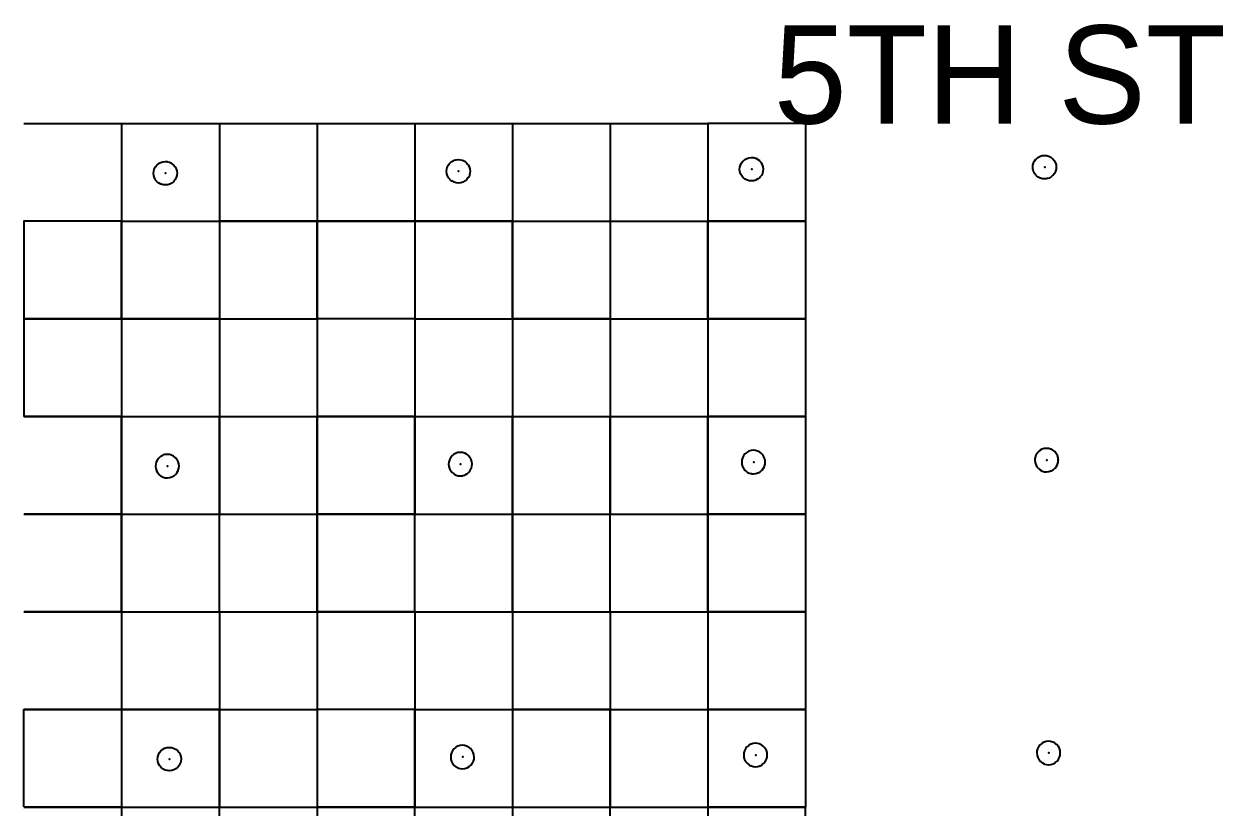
# Model space of a CAD drawing. Header units: metres. Extents: x 0 to 398, y -24 to 612.
# Drawn here: x 108 to 218.5, y 540 to 612.2 of the extents above; entities that cross this region are included whole.
import ezdxf

# ---------------------------------------------------------------- set-up
doc = ezdxf.new("R2010")
doc.units = ezdxf.units.M
for name, color, linetype in [('LAYER_01_CUT', 7, 'Continuous'), ('LAYER_04_GRID', 7, 'Continuous'), ('LAYER_05_LABELS', 7, 'Continuous')]:
    doc.layers.add(name, color=color, linetype=linetype)

msp = doc.modelspace()

# ---------------------------------------------------------------- linework, layer by layer
at = {"layer": 'LAYER_01_CUT'}
for points in [[(108, 603), (108.01, 603)], [(108.01, 603), (117, 603), (117, 594.01)], [(117, 603), (117, 602.99)], [(117, 603), (117.01, 603)], [(117, 602.99), (117, 594)], [(117.01, 603), (126, 603), (126, 594.01)], [(126.01, 603), (126, 603)], [(126, 603), (126, 602.99)], [(126, 602.99), (126, 594)], [(126.01, 603), (135, 603), (135, 594.01)], [(135, 603), (135, 602.99)], [(135, 603), (135.01, 603)], [(135, 602.99), (135, 594)], [(135.01, 603), (144, 603), (144, 594.01)], [(144, 603), (144, 602.99)], [(144, 603), (144.01, 603)], [(144, 602.99), (144, 594)], [(144.01, 603), (153, 603), (153, 594.01)], [(153.01, 603), (153, 603)], [(153, 603), (153, 602.99)], [(153, 602.99), (153, 594)], [(153.01, 603), (162, 603)], [(162.01, 603), (162, 603), (162, 594.01), (162, 594), (162, 585.01), (162, 585), (162, 576.01)], [(162, 603), (162, 602.99)], [(162, 602.99), (162, 594)], [(162.01, 603), (171, 603)], [(180, 602.99), (180, 603), (171.01, 603), (171, 603), (171, 594.01)], [(171, 603), (171, 602.99)], [(171, 602.99), (171, 594)], [(180, 602.99), (180, 594)], [(175.2, 599.86), (175.21, 599.86), (175.4, 599.81), (175.4, 599.8), (175.41, 599.8), (175.59, 599.71), (175.6, 599.71), (175.6, 599.7), (175.76, 599.58), (175.77, 599.57), (175.9, 599.42), (175.91, 599.4), (175.92, 599.39), (176.01, 599.22), (176.02, 599.21), (176.02, 599.2), (176.08, 599.01), (176.08, 599.01), (176.08, 599), (176.1, 598.81), (176.1, 598.8), (176.1, 598.79), (176.08, 598.61), (176.08, 598.6), (176.08, 598.6), (176.03, 598.41), (176.03, 598.4), (176.03, 598.4), (175.94, 598.22), (175.93, 598.21), (175.93, 598.2), (175.8, 598.05), (175.8, 598.04), (175.64, 597.91), (175.63, 597.9), (175.62, 597.89), (175.44, 597.8), (175.44, 597.79), (175.43, 597.79), (175.24, 597.73), (175.23, 597.73), (175.22, 597.73), (175.03, 597.71), (175.02, 597.71), (175.02, 597.71), (174.84, 597.72), (174.83, 597.72), (174.82, 597.73), (174.64, 597.78), (174.63, 597.78), (174.62, 597.78), (174.44, 597.87), (174.44, 597.88), (174.43, 597.88), (174.27, 598.01), (174.26, 598.01), (174.13, 598.17), (174.12, 598.18), (174.12, 598.19), (174.02, 598.37), (174.02, 598.37), (174.01, 598.38), (173.96, 598.57), (173.95, 598.58), (173.95, 598.59), (173.93, 598.78), (173.93, 598.78), (173.93, 598.79), (173.95, 598.97), (173.95, 598.98), (173.95, 598.99), (174, 599.17), (174, 599.18), (174.01, 599.19), (174.1, 599.36), (174.1, 599.37), (174.11, 599.38), (174.23, 599.54), (174.24, 599.54), (174.39, 599.67), (174.41, 599.69), (174.41, 599.69), (174.59, 599.79), (174.6, 599.79), (174.61, 599.79), (174.79, 599.85), (174.8, 599.85), (174.81, 599.85), (175, 599.87), (175.01, 599.87), (175.02, 599.87), (175.2, 599.86), (175.2, 599.86)], [(201.61, 599.98), (201.79, 600.04), (201.8, 600.04), (201.81, 600.04), (202, 600.06), (202.01, 600.06), (202.02, 600.06), (202.19, 600.05), (202.2, 600.05), (202.21, 600.04), (202.39, 599.99), (202.4, 599.99), (202.41, 599.99), (202.59, 599.9), (202.6, 599.89), (202.6, 599.89), (202.76, 599.76), (202.77, 599.76), (202.9, 599.6), (202.91, 599.59), (202.91, 599.58), (203.01, 599.4), (203.01, 599.4), (203.02, 599.39), (203.08, 599.2), (203.08, 599.19), (203.08, 599.18), (203.1, 598.99), (203.1, 598.99), (203.1, 598.98), (203.08, 598.8), (203.08, 598.79), (203.08, 598.78), (203.03, 598.6), (203.03, 598.59), (203.02, 598.58), (202.94, 598.41), (202.93, 598.4), (202.93, 598.39), (202.8, 598.23), (202.79, 598.23), (202.64, 598.09), (202.63, 598.08), (202.62, 598.08), (202.44, 597.98), (202.43, 597.98), (202.43, 597.98), (202.24, 597.92), (202.23, 597.92), (202.22, 597.91), (202.03, 597.9), (202.02, 597.89), (202.02, 597.89), (201.84, 597.91), (201.83, 597.91), (201.82, 597.91), (201.64, 597.96), (201.63, 597.97), (201.62, 597.97), (201.44, 598.06), (201.44, 598.06), (201.43, 598.07), (201.27, 598.19), (201.26, 598.2), (201.13, 598.35), (201.12, 598.37), (201.12, 598.37), (201.02, 598.55), (201.02, 598.56), (201.01, 598.57), (200.96, 598.76), (200.95, 598.76), (200.95, 598.77), (200.93, 598.96), (200.93, 598.97), (200.93, 598.98), (200.95, 599.16), (200.95, 599.17), (200.95, 599.17), (201, 599.36), (201, 599.36), (201.01, 599.37), (201.1, 599.55), (201.1, 599.56), (201.11, 599.56), (201.23, 599.72), (201.24, 599.73), (201.39, 599.86), (201.4, 599.87), (201.41, 599.88), (201.59, 599.97), (201.6, 599.98), (201.61, 599.98)], [(120.24, 599.17), (120.39, 599.3), (120.41, 599.31), (120.41, 599.32), (120.59, 599.41), (120.6, 599.42), (120.61, 599.42), (120.79, 599.48), (120.8, 599.48), (120.81, 599.48), (121, 599.5), (121.01, 599.5), (121.02, 599.5), (121.2, 599.49), (121.2, 599.49), (121.21, 599.48), (121.4, 599.43), (121.4, 599.43), (121.41, 599.43), (121.59, 599.34), (121.6, 599.33), (121.6, 599.33), (121.76, 599.2), (121.77, 599.2), (121.9, 599.04), (121.91, 599.03), (121.92, 599.02), (122.01, 598.84), (122.02, 598.84), (122.02, 598.83), (122.08, 598.64), (122.08, 598.63), (122.08, 598.62), (122.1, 598.43), (122.1, 598.43), (122.1, 598.42), (122.09, 598.24), (122.08, 598.23), (122.08, 598.22), (122.03, 598.04), (122.03, 598.03), (122.03, 598.02), (121.94, 597.85), (121.93, 597.84), (121.93, 597.83), (121.8, 597.67), (121.8, 597.67), (121.64, 597.54), (121.63, 597.52), (121.62, 597.52), (121.44, 597.42), (121.44, 597.42), (121.43, 597.42), (121.24, 597.36), (121.23, 597.36), (121.22, 597.36), (121.03, 597.34), (121.02, 597.34), (121.02, 597.34), (120.84, 597.35), (120.83, 597.35), (120.82, 597.35), (120.64, 597.4), (120.63, 597.41), (120.62, 597.41), (120.45, 597.5), (120.44, 597.5), (120.43, 597.51), (120.27, 597.63), (120.26, 597.64), (120.13, 597.79), (120.12, 597.81), (120.12, 597.82), (120.02, 597.99), (120.02, 598), (120.02, 598.01), (119.96, 598.2), (119.96, 598.2), (119.95, 598.21), (119.93, 598.4), (119.93, 598.41), (119.93, 598.42), (119.95, 598.6), (119.95, 598.61), (119.95, 598.61), (120, 598.8), (120.01, 598.81), (120.01, 598.81), (120.1, 598.99), (120.1, 599), (120.11, 599.01), (120.23, 599.16), (120.24, 599.17)], [(146.93, 598.61), (146.95, 598.78), (146.95, 598.79), (146.95, 598.8), (147, 598.98), (147, 598.99), (147.01, 599), (147.1, 599.18), (147.1, 599.18), (147.11, 599.19), (147.23, 599.35), (147.24, 599.36), (147.39, 599.49), (147.41, 599.5), (147.41, 599.5), (147.59, 599.6), (147.6, 599.6), (147.61, 599.61), (147.79, 599.66), (147.8, 599.67), (147.81, 599.67), (148, 599.69), (148.01, 599.69), (148.02, 599.69), (148.2, 599.67), (148.2, 599.67), (148.21, 599.67), (148.4, 599.62), (148.4, 599.62), (148.41, 599.61), (148.59, 599.52), (148.6, 599.52), (148.6, 599.52), (148.76, 599.39), (148.77, 599.38), (148.9, 599.23), (148.91, 599.22), (148.92, 599.21), (149.01, 599.03), (149.02, 599.02), (149.02, 599.02), (149.08, 598.83), (149.08, 598.82), (149.08, 598.81), (149.1, 598.62), (149.1, 598.61), (149.1, 598.6), (149.08, 598.43), (149.08, 598.42), (149.08, 598.41), (149.03, 598.23), (149.03, 598.22), (149.03, 598.21), (148.94, 598.03), (148.93, 598.03), (148.93, 598.02), (148.8, 597.86), (148.8, 597.85), (148.64, 597.72), (148.63, 597.71), (148.62, 597.71), (148.44, 597.61), (148.44, 597.61), (148.43, 597.6), (148.24, 597.55), (148.23, 597.54), (148.22, 597.54), (148.03, 597.52), (148.02, 597.52), (148.02, 597.52), (147.84, 597.54), (147.83, 597.54), (147.82, 597.54), (147.64, 597.59), (147.63, 597.59), (147.62, 597.6), (147.44, 597.69), (147.44, 597.69), (147.43, 597.69), (147.27, 597.82), (147.26, 597.83), (147.13, 597.98), (147.12, 597.99), (147.12, 598), (147.02, 598.18), (147.02, 598.19), (147.01, 598.19), (146.96, 598.38), (146.95, 598.39), (146.95, 598.4), (146.93, 598.59), (146.93, 598.6), (146.93, 598.61)], [(116.99, 594), (108, 594), (108, 585.01), (108, 585), (108, 576.01)], [(108, 594), (108.01, 594)], [(117, 594), (108.01, 594)], [(117, 594), (116.99, 594)], [(117, 594.01), (117, 594)], [(117, 585.01), (117, 594), (125.99, 594)], [(117, 593.99), (117, 594)], [(117, 594), (117.01, 594)], [(117, 593.99), (117, 585)], [(117.01, 594), (126, 594)], [(125.99, 594), (126, 594)], [(126, 594.01), (126, 594)], [(134.99, 594), (126, 594), (126, 585.01), (126, 585), (126, 576.01)], [(126.01, 594), (126, 594)], [(126, 593.99), (126, 594)], [(126, 593.99), (126, 585)], [(126.01, 594), (135, 594)], [(135, 594), (134.99, 594)], [(135, 594.01), (135, 594)], [(135, 585.01), (135, 594), (143.99, 594)], [(135, 593.99), (135, 594)], [(135, 594), (135.01, 594)], [(135, 593.99), (135, 585)], [(144, 594), (135.01, 594)], [(144, 594), (143.99, 594)], [(144, 594.01), (144, 594)], [(152.99, 594), (144, 594), (144, 585.01), (144, 585), (144, 576.01)], [(144, 593.99), (144, 594)], [(144, 594), (144.01, 594)], [(144, 593.99), (144, 585)], [(144.01, 594), (153, 594)], [(152.99, 594), (153, 594)], [(153, 594.01), (153, 594)], [(153, 585.01), (153, 594), (161.99, 594)], [(153.01, 594), (153, 594)], [(153, 593.99), (153, 594)], [(153, 593.99), (153, 585)], [(153.01, 594), (162, 594)], [(162, 594), (161.99, 594)], [(162, 593.99), (162, 594)], [(162, 594), (170.99, 594)], [(162, 594), (162.01, 594)], [(162, 593.99), (162, 585)], [(162.01, 594), (171, 594)], [(170.99, 594), (171, 594)], [(171, 594.01), (171, 594)], [(171, 585.01), (171, 594), (179.99, 594), (180, 594), (171.01, 594)], [(171.01, 594), (171, 594)], [(171, 593.99), (171, 594)], [(171, 593.99), (171, 585)], [(180, 593.99), (180, 594)], [(180, 593.99), (180, 585)], [(108, 585), (116.99, 585)], [(108, 585), (108.01, 585)], [(117, 585), (108.01, 585)], [(117, 585), (116.99, 585)], [(117, 585), (117, 585.01)], [(125.99, 585), (117, 585), (117, 576.01)], [(117, 585), (117, 584.99)], [(117, 585), (117.01, 585)], [(117, 584.99), (117, 576)], [(117.01, 585), (126, 585)], [(125.99, 585), (126, 585)], [(126.01, 585), (126, 585)], [(126, 585), (126, 584.99)], [(126, 585), (134.99, 585)], [(126, 584.99), (126, 576)], [(126.01, 585), (135, 585)], [(135, 585), (134.99, 585)], [(135, 585), (135, 585.01)], [(143.99, 585), (135, 585), (135, 576.01)], [(135, 585), (135, 584.99)], [(135, 585), (135.01, 585)], [(135, 584.99), (135, 576)], [(144, 585), (135.01, 585)], [(144, 585), (143.99, 585)], [(144, 585), (144, 584.99)], [(144, 585), (152.99, 585)], [(144, 585), (144.01, 585)], [(144, 584.99), (144, 576)], [(144.01, 585), (153, 585)], [(152.99, 585), (153, 585)], [(153, 585), (153, 585.01)], [(161.99, 585), (153, 585), (153, 576.01)], [(153.01, 585), (153, 585)], [(153, 585), (153, 584.99)], [(153, 584.99), (153, 576)], [(153.01, 585), (162, 585)], [(162, 585), (161.99, 585)], [(162, 585), (162, 584.99)], [(162, 585), (170.99, 585)], [(162, 585), (162.01, 585)], [(162, 584.99), (162, 576)], [(162.01, 585), (171, 585)], [(170.99, 585), (171, 585)], [(171, 585), (171, 585.01)], [(180, 584.99), (180, 585), (179.99, 585), (171, 585), (171, 576.01)], [(171.01, 585), (171, 585)], [(171, 585), (171, 584.99)], [(171, 584.99), (171, 576)], [(171.01, 585), (180, 585)], [(180, 584.99), (180, 576)], [(108, 576), (116.99, 576), (117, 576), (125.99, 576), (126, 576), (134.99, 576), (135, 576), (143.99, 576), (144, 576), (152.99, 576), (153, 576), (161.99, 576), (162, 576), (170.99, 576), (171, 576), (179.99, 576), (180, 576), (171.01, 576)], [(108, 576), (108.01, 576)], [(117, 576), (108.01, 576)], [(117, 576.01), (117, 576)], [(117, 567.01), (117, 576)], [(117, 575.99), (117, 576)], [(117, 576), (117.01, 576)], [(117, 575.99), (117, 567)], [(117.01, 576), (126, 576)], [(126, 576.01), (126, 576)], [(126.01, 576), (126, 576)], [(126, 567.01), (126, 576)], [(126, 575.99), (126, 576)], [(126, 575.99), (126, 567)], [(126.01, 576), (135, 576)], [(135, 576.01), (135, 576)], [(135, 567.01), (135, 576)], [(135, 575.99), (135, 576)], [(135, 576), (135.01, 576)], [(135, 575.99), (135, 567)], [(144, 576), (135.01, 576)], [(144, 576.01), (144, 576)], [(144, 567.01), (144, 576)], [(144, 575.99), (144, 576)], [(144, 576), (144.01, 576)], [(144, 575.99), (144, 567)], [(144.01, 576), (153, 576)], [(153, 576.01), (153, 576)], [(153.01, 576), (153, 576)], [(153, 567.01), (153, 576)], [(153, 575.99), (153, 576)], [(153, 575.99), (153, 567)], [(153.01, 576), (162, 576)], [(162, 576.01), (162, 576)], [(162, 567.01), (162, 576)], [(162, 575.99), (162, 576)], [(162, 576), (162.01, 576)], [(162, 575.99), (162, 567)], [(162.01, 576), (171, 576)], [(171, 576.01), (171, 576)], [(171.01, 576), (171, 576)], [(171, 567.01), (171, 576)], [(171, 575.99), (171, 576)], [(180, 575.99), (180, 567), (180, 566.99), (180, 558), (180, 557.99), (180, 549), (179.99, 549), (171, 549), (171, 540.01), (171, 540), (171, 531.01), (171, 531), (171, 522.01), (171, 522), (171, 513.01), (171, 513), (171, 504.01), (171, 504), (179.99, 504), (180, 504), (188.99, 504), (189, 504), (180.01, 504)], [(171, 575.99), (171, 567)], [(180, 575.99), (180, 576)], [(120.14, 571.6), (120.12, 571.42), (120.12, 571.41), (120.12, 571.4), (120.14, 571.21), (120.14, 571.2), (120.14, 571.2), (120.2, 571.01), (120.2, 571), (120.21, 570.99), (120.3, 570.82), (120.31, 570.81), (120.32, 570.8), (120.45, 570.64), (120.46, 570.63), (120.62, 570.51), (120.62, 570.5), (120.63, 570.5), (120.81, 570.41), (120.82, 570.41), (120.83, 570.4), (121.01, 570.35), (121.02, 570.35), (121.02, 570.35), (121.2, 570.34), (121.21, 570.34), (121.22, 570.34), (121.41, 570.36), (121.42, 570.36), (121.43, 570.36), (121.61, 570.42), (121.62, 570.42), (121.63, 570.42), (121.81, 570.52), (121.81, 570.52), (121.83, 570.54), (121.98, 570.67), (121.99, 570.67), (122.11, 570.83), (122.12, 570.84), (122.12, 570.85), (122.21, 571.02), (122.22, 571.03), (122.22, 571.04), (122.27, 571.22), (122.27, 571.23), (122.27, 571.24), (122.29, 571.42), (122.29, 571.43), (122.29, 571.43), (122.27, 571.63), (122.27, 571.63), (122.26, 571.64), (122.21, 571.83), (122.2, 571.84), (122.2, 571.85), (122.1, 572.02), (122.1, 572.03), (122.09, 572.04), (121.96, 572.2), (121.95, 572.2), (121.79, 572.33), (121.78, 572.33), (121.78, 572.34), (121.6, 572.43), (121.59, 572.43), (121.58, 572.43), (121.4, 572.48), (121.39, 572.49), (121.38, 572.49), (121.2, 572.5), (121.2, 572.5), (121.19, 572.5), (121, 572.48), (120.99, 572.48), (120.98, 572.48), (120.79, 572.42), (120.79, 572.42), (120.78, 572.41), (120.6, 572.32), (120.59, 572.31), (120.58, 572.3), (120.42, 572.17), (120.42, 572.17), (120.29, 572.01), (120.29, 572), (120.28, 571.99), (120.2, 571.81), (120.19, 571.81), (120.19, 571.8), (120.14, 571.61), (120.14, 571.61), (120.14, 571.6)], [(148.02, 570.54), (148.2, 570.52), (148.21, 570.52), (148.22, 570.52), (148.41, 570.54), (148.42, 570.54), (148.43, 570.55), (148.61, 570.6), (148.62, 570.61), (148.63, 570.61), (148.81, 570.71), (148.81, 570.71), (148.83, 570.72), (148.98, 570.85), (148.99, 570.86), (149.11, 571.02), (149.12, 571.03), (149.12, 571.03), (149.21, 571.21), (149.22, 571.22), (149.22, 571.23), (149.27, 571.41), (149.27, 571.42), (149.27, 571.43), (149.29, 571.61), (149.29, 571.61), (149.29, 571.62), (149.27, 571.81), (149.27, 571.82), (149.26, 571.83), (149.21, 572.02), (149.2, 572.02), (149.2, 572.03), (149.1, 572.21), (149.1, 572.22), (149.09, 572.23), (148.96, 572.38), (148.95, 572.39), (148.79, 572.52), (148.78, 572.52), (148.78, 572.53), (148.6, 572.61), (148.59, 572.62), (148.58, 572.62), (148.4, 572.67), (148.39, 572.67), (148.38, 572.67), (148.2, 572.69), (148.2, 572.69), (148.19, 572.69), (148, 572.67), (147.99, 572.67), (147.98, 572.67), (147.79, 572.61), (147.79, 572.6), (147.78, 572.6), (147.6, 572.51), (147.59, 572.5), (147.58, 572.49), (147.42, 572.36), (147.42, 572.35), (147.29, 572.19), (147.29, 572.19), (147.28, 572.18), (147.2, 572), (147.19, 571.99), (147.19, 571.98), (147.14, 571.8), (147.14, 571.79), (147.14, 571.78), (147.12, 571.61), (147.12, 571.6), (147.12, 571.59), (147.14, 571.4), (147.14, 571.39), (147.14, 571.38), (147.2, 571.2), (147.2, 571.19), (147.21, 571.18), (147.3, 571), (147.31, 571), (147.32, 570.98), (147.45, 570.83), (147.46, 570.82), (147.62, 570.7), (147.62, 570.69), (147.63, 570.69), (147.81, 570.6), (147.82, 570.59), (147.82, 570.59), (148.01, 570.54), (148.02, 570.54), (148.02, 570.54)], [(176.22, 571.41), (176.27, 571.6), (176.27, 571.6), (176.27, 571.61), (176.29, 571.79), (176.29, 571.8), (176.29, 571.81), (176.27, 572), (176.27, 572.01), (176.26, 572.01), (176.21, 572.2), (176.2, 572.21), (176.2, 572.22), (176.1, 572.4), (176.1, 572.4), (176.09, 572.42), (175.96, 572.57), (175.95, 572.58), (175.79, 572.7), (175.78, 572.71), (175.78, 572.71), (175.6, 572.8), (175.59, 572.8), (175.58, 572.81), (175.4, 572.86), (175.39, 572.86), (175.38, 572.86), (175.2, 572.88), (175.2, 572.88), (175.19, 572.88), (175, 572.86), (174.99, 572.85), (174.98, 572.85), (174.79, 572.79), (174.78, 572.79), (174.78, 572.79), (174.6, 572.69), (174.59, 572.69), (174.58, 572.68), (174.42, 572.54), (174.42, 572.54), (174.29, 572.38), (174.29, 572.37), (174.28, 572.36), (174.19, 572.19), (174.19, 572.18), (174.19, 572.17), (174.14, 571.99), (174.14, 571.98), (174.13, 571.97), (174.12, 571.79), (174.12, 571.78), (174.12, 571.78), (174.14, 571.59), (174.14, 571.58), (174.14, 571.57), (174.2, 571.38), (174.2, 571.37), (174.21, 571.37), (174.3, 571.19), (174.31, 571.18), (174.32, 571.17), (174.45, 571.01), (174.46, 571.01), (174.62, 570.88), (174.62, 570.88), (174.63, 570.87), (174.81, 570.78), (174.82, 570.78), (174.82, 570.78), (175.01, 570.73), (175.02, 570.73), (175.02, 570.72), (175.2, 570.71), (175.21, 570.71), (175.22, 570.71), (175.41, 570.73), (175.42, 570.73), (175.43, 570.73), (175.61, 570.79), (175.62, 570.79), (175.63, 570.8), (175.81, 570.89), (175.81, 570.9), (175.83, 570.91), (175.98, 571.04), (175.99, 571.05), (176.11, 571.21), (176.12, 571.21), (176.12, 571.22), (176.21, 571.4), (176.22, 571.41), (176.22, 571.41)], [(201.32, 571.35), (201.45, 571.2), (201.46, 571.19), (201.62, 571.07), (201.62, 571.06), (201.63, 571.06), (201.81, 570.97), (201.82, 570.97), (201.82, 570.96), (202.01, 570.91), (202.01, 570.91), (202.02, 570.91), (202.2, 570.9), (202.21, 570.9), (202.22, 570.9), (202.41, 570.92), (202.42, 570.92), (202.42, 570.92), (202.61, 570.98), (202.62, 570.98), (202.63, 570.98), (202.8, 571.08), (202.81, 571.08), (202.83, 571.1), (202.98, 571.23), (202.99, 571.23), (203.11, 571.39), (203.12, 571.4), (203.12, 571.41), (203.21, 571.58), (203.21, 571.59), (203.22, 571.6), (203.27, 571.78), (203.27, 571.79), (203.27, 571.8), (203.28, 571.98), (203.29, 571.99), (203.28, 571.99), (203.27, 572.18), (203.26, 572.19), (203.26, 572.2), (203.2, 572.39), (203.2, 572.4), (203.2, 572.4), (203.1, 572.58), (203.1, 572.59), (203.09, 572.6), (202.95, 572.76), (202.95, 572.76), (202.79, 572.89), (202.78, 572.89), (202.77, 572.9), (202.6, 572.99), (202.59, 572.99), (202.58, 572.99), (202.4, 573.04), (202.39, 573.05), (202.38, 573.05), (202.2, 573.06), (202.19, 573.06), (202.19, 573.06), (202, 573.04), (201.99, 573.04), (201.98, 573.04), (201.79, 572.98), (201.78, 572.98), (201.78, 572.97), (201.6, 572.88), (201.59, 572.87), (201.58, 572.86), (201.42, 572.73), (201.42, 572.72), (201.29, 572.57), (201.29, 572.56), (201.28, 572.55), (201.19, 572.37), (201.19, 572.37), (201.19, 572.36), (201.14, 572.17), (201.13, 572.17), (201.13, 572.16), (201.12, 571.98), (201.12, 571.97), (201.12, 571.96), (201.14, 571.77), (201.14, 571.76), (201.14, 571.76), (201.2, 571.57), (201.2, 571.56), (201.21, 571.55), (201.3, 571.38), (201.31, 571.37), (201.32, 571.35)], [(108, 567), (116.99, 567)], [(108, 567), (108.01, 567)], [(117, 567), (108.01, 567)], [(116.99, 567), (117, 567), (117, 558.01), (117, 558), (117, 549.01)], [(117, 567.01), (117, 567)], [(117, 567), (117, 566.99)], [(117, 567), (125.99, 567)], [(117, 567), (117.01, 567)], [(117, 558), (117, 566.99)], [(117.01, 567), (126, 567)], [(125.99, 567), (126, 567)], [(126, 567.01), (126, 567)], [(126, 558.01), (126, 567), (126, 566.99)], [(126.01, 567), (126, 567)], [(126, 567), (134.99, 567)], [(126, 558), (126, 566.99)], [(126.01, 567), (135, 567)], [(134.99, 567), (135, 567), (135, 558.01), (135, 558), (135, 549.01)], [(135, 567.01), (135, 567)], [(135, 567), (135, 566.99)], [(135, 567), (143.99, 567)], [(135, 567), (135.01, 567)], [(135, 558), (135, 566.99)], [(144, 567), (135.01, 567)], [(144, 567), (143.99, 567)], [(144, 567.01), (144, 567)], [(144, 558.01), (144, 567), (144, 566.99)], [(144, 567), (152.99, 567)], [(144, 567), (144.01, 567)], [(144, 558), (144, 566.99)], [(144.01, 567), (153, 567)], [(152.99, 567), (153, 567), (153, 558.01), (153, 558), (153, 549.01)], [(153, 567.01), (153, 567)], [(153.01, 567), (153, 567)], [(153, 567), (153, 566.99)], [(153, 567), (161.99, 567)], [(153, 558), (153, 566.99)], [(153.01, 567), (162, 567)], [(162, 567), (161.99, 567)], [(162, 567.01), (162, 567)], [(162, 558.01), (162, 567), (162, 566.99)], [(162, 567), (170.99, 567)], [(162, 567), (162.01, 567)], [(162, 558), (162, 566.99)], [(162.01, 567), (171, 567)], [(170.99, 567), (171, 567), (171, 558.01), (171, 558), (171, 549.01)], [(171, 567.01), (171, 567)], [(179.99, 567), (171, 567)], [(171.01, 567), (171, 567)], [(171, 567), (171, 566.99)], [(171, 558), (171, 566.99)], [(171.01, 567), (180, 567)], [(179.99, 567), (180, 567)], [(108, 558), (116.99, 558)], [(108, 558), (108.01, 558)], [(117, 558), (108.01, 558)], [(117, 558), (116.99, 558)], [(117, 558), (117, 557.99)], [(117, 558), (125.99, 558)], [(117, 558), (117.01, 558)], [(117, 557.99), (117, 549)], [(117.01, 558), (126, 558)], [(125.99, 558), (126, 558), (126, 549.01)], [(126, 558), (126, 558.01)], [(126.01, 558), (126, 558)], [(126, 558), (126, 557.99)], [(126, 558), (134.99, 558)], [(126, 557.99), (126, 549)], [(126.01, 558), (135, 558)], [(135, 558), (134.99, 558)], [(135, 558), (135, 557.99)], [(135, 558), (143.99, 558)], [(135, 558), (135.01, 558)], [(135, 557.99), (135, 549)], [(144, 558), (135.01, 558)], [(143.99, 558), (144, 558), (144, 549.01)], [(144, 558), (144, 558.01)], [(144, 558), (144, 557.99)], [(144, 558), (152.99, 558)], [(144, 558), (144.01, 558)], [(144, 557.99), (144, 549)], [(144.01, 558), (153, 558)], [(152.99, 558), (153, 558)], [(153.01, 558), (153, 558)], [(153, 558), (153, 557.99)], [(153, 558), (161.99, 558)], [(153, 557.99), (153, 549)], [(153.01, 558), (162, 558)], [(161.99, 558), (162, 558), (162, 549.01)], [(162, 558), (162, 558.01)], [(162, 558), (162, 557.99)], [(162, 558), (170.99, 558)], [(162, 558), (162.01, 558)], [(162, 557.99), (162, 549)], [(162.01, 558), (171, 558)], [(170.99, 558), (171, 558)], [(179.99, 558), (171, 558)], [(171.01, 558), (171, 558)], [(171, 558), (171, 557.99)], [(171, 557.99), (171, 549)], [(171.01, 558), (180, 558)], [(179.99, 558), (180, 558)], [(108, 540.01), (108, 549), (116.99, 549)], [(108, 549), (108.01, 549)], [(117, 549), (108.01, 549)], [(117, 549), (116.99, 549)], [(117, 549.01), (117, 549)], [(125.99, 549), (117, 549), (117, 540.01), (117, 540), (117, 531.01), (117, 531), (117, 522.01)], [(117, 548.99), (117, 549)], [(117, 549), (117.01, 549)], [(117, 548.99), (117, 540)], [(117.01, 549), (126, 549)], [(125.99, 549), (126, 549)], [(126, 549.01), (126, 549)], [(126, 540.01), (126, 549), (134.99, 549)], [(126.01, 549), (126, 549)], [(126, 548.99), (126, 549)], [(126, 548.99), (126, 540)], [(126.01, 549), (135, 549)], [(135, 549), (134.99, 549)], [(135, 549.01), (135, 549)], [(143.99, 549), (135, 549), (135, 540.01), (135, 540), (135, 531.01), (135, 531), (135, 522.01)], [(135, 548.99), (135, 549)], [(135, 549), (135.01, 549)], [(135, 548.99), (135, 540)], [(144, 549), (135.01, 549)], [(144, 549), (143.99, 549)], [(144, 549.01), (144, 549)], [(144, 540.01), (144, 549), (152.99, 549)], [(144, 548.99), (144, 549)], [(144, 549), (144.01, 549)], [(144, 548.99), (144, 540)], [(144.01, 549), (153, 549)], [(152.99, 549), (153, 549)], [(153, 549.01), (153, 549)], [(161.99, 549), (153, 549), (153, 540.01), (153, 540), (153, 531.01), (153, 531), (153, 522.01)], [(153.01, 549), (153, 549)], [(153, 548.99), (153, 549)], [(153, 548.99), (153, 540)], [(153.01, 549), (162, 549)], [(162, 549), (161.99, 549)], [(162, 549.01), (162, 549)], [(162, 540.01), (162, 549), (170.99, 549)], [(162, 548.99), (162, 549)], [(162, 549), (162.01, 549)], [(162, 548.99), (162, 540)], [(162.01, 549), (171, 549)], [(170.99, 549), (171, 549)], [(171, 549.01), (171, 549)], [(171.01, 549), (171, 549)], [(171, 548.99), (171, 549)], [(171, 548.99), (171, 540)], [(171.01, 549), (180, 549)], [(180, 548.99), (180, 549)], [(180, 548.99), (180, 540)], [(149.4, 544.22), (149.4, 544.23), (149.46, 544.41), (149.46, 544.42), (149.46, 544.43), (149.47, 544.61), (149.47, 544.61), (149.47, 544.62), (149.45, 544.81), (149.45, 544.82), (149.45, 544.83), (149.39, 545.02), (149.39, 545.02), (149.39, 545.03), (149.29, 545.21), (149.28, 545.22), (149.27, 545.23), (149.14, 545.39), (149.14, 545.39), (148.98, 545.52), (148.97, 545.52), (148.96, 545.53), (148.78, 545.61), (148.78, 545.62), (148.77, 545.62), (148.58, 545.67), (148.58, 545.67), (148.57, 545.67), (148.39, 545.69), (148.38, 545.69), (148.37, 545.69), (148.18, 545.67), (148.18, 545.67), (148.17, 545.67), (147.98, 545.61), (147.97, 545.61), (147.96, 545.6), (147.79, 545.51), (147.78, 545.5), (147.77, 545.49), (147.61, 545.36), (147.6, 545.35), (147.48, 545.19), (147.47, 545.19), (147.47, 545.18), (147.38, 545), (147.38, 544.99), (147.38, 544.99), (147.32, 544.8), (147.32, 544.79), (147.32, 544.79), (147.31, 544.61), (147.31, 544.6), (147.31, 544.59), (147.33, 544.4), (147.33, 544.39), (147.33, 544.38), (147.39, 544.2), (147.39, 544.19), (147.39, 544.18), (147.49, 544), (147.49, 544), (147.51, 543.98), (147.64, 543.83), (147.64, 543.82), (147.8, 543.7), (147.81, 543.69), (147.82, 543.69), (148, 543.6), (148, 543.59), (148.01, 543.59), (148.19, 543.54), (148.2, 543.54), (148.21, 543.54), (148.39, 543.52), (148.4, 543.52), (148.41, 543.52), (148.6, 543.54), (148.6, 543.54), (148.61, 543.55), (148.8, 543.6), (148.81, 543.61), (148.82, 543.61), (148.99, 543.71), (149, 543.71), (149.01, 543.72), (149.17, 543.85), (149.17, 543.86), (149.3, 544.02), (149.3, 544.03), (149.31, 544.03), (149.4, 544.21), (149.4, 544.22)], [(174.47, 545.37), (174.47, 545.36), (174.38, 545.19), (174.38, 545.18), (174.37, 545.17), (174.32, 544.99), (174.32, 544.98), (174.32, 544.97), (174.31, 544.79), (174.31, 544.79), (174.31, 544.78), (174.33, 544.59), (174.33, 544.58), (174.33, 544.57), (174.39, 544.38), (174.39, 544.37), (174.39, 544.37), (174.49, 544.19), (174.49, 544.18), (174.51, 544.17), (174.64, 544.01), (174.64, 544.01), (174.8, 543.88), (174.81, 543.88), (174.82, 543.87), (174.99, 543.78), (175, 543.78), (175.01, 543.78), (175.19, 543.73), (175.2, 543.73), (175.21, 543.72), (175.39, 543.71), (175.4, 543.71), (175.41, 543.71), (175.6, 543.73), (175.6, 543.73), (175.61, 543.73), (175.8, 543.79), (175.81, 543.79), (175.82, 543.8), (175.99, 543.89), (176, 543.9), (176.01, 543.91), (176.17, 544.04), (176.17, 544.05), (176.3, 544.21), (176.3, 544.21), (176.31, 544.22), (176.4, 544.4), (176.4, 544.41), (176.4, 544.41), (176.45, 544.6), (176.46, 544.61), (176.46, 544.61), (176.47, 544.79), (176.47, 544.8), (176.47, 544.81), (176.45, 545), (176.45, 545.01), (176.45, 545.02), (176.39, 545.2), (176.39, 545.21), (176.39, 545.22), (176.29, 545.4), (176.28, 545.4), (176.27, 545.42), (176.14, 545.57), (176.14, 545.58), (175.98, 545.7), (175.97, 545.71), (175.96, 545.71), (175.78, 545.8), (175.78, 545.8), (175.77, 545.81), (175.58, 545.86), (175.58, 545.86), (175.57, 545.86), (175.39, 545.88), (175.38, 545.88), (175.37, 545.88), (175.18, 545.86), (175.18, 545.85), (175.17, 545.85), (174.98, 545.79), (174.97, 545.79), (174.96, 545.79), (174.79, 545.69), (174.78, 545.69), (174.77, 545.68), (174.61, 545.55), (174.6, 545.54), (174.48, 545.38), (174.47, 545.37)], [(203.45, 545.19), (203.45, 545.2), (203.39, 545.39), (203.39, 545.4), (203.38, 545.41), (203.29, 545.58), (203.28, 545.59), (203.27, 545.6), (203.14, 545.76), (203.13, 545.76), (202.98, 545.89), (202.97, 545.89), (202.96, 545.9), (202.78, 545.99), (202.78, 545.99), (202.77, 545.99), (202.58, 546.04), (202.58, 546.05), (202.57, 546.05), (202.39, 546.06), (202.38, 546.06), (202.37, 546.06), (202.18, 546.04), (202.17, 546.04), (202.17, 546.04), (201.98, 545.98), (201.97, 545.98), (201.96, 545.97), (201.79, 545.88), (201.78, 545.87), (201.76, 545.86), (201.61, 545.73), (201.6, 545.73), (201.48, 545.57), (201.47, 545.56), (201.47, 545.55), (201.38, 545.37), (201.38, 545.37), (201.37, 545.36), (201.32, 545.17), (201.32, 545.17), (201.32, 545.16), (201.31, 544.98), (201.31, 544.97), (201.31, 544.96), (201.33, 544.77), (201.33, 544.76), (201.33, 544.76), (201.39, 544.57), (201.39, 544.56), (201.39, 544.55), (201.49, 544.38), (201.49, 544.37), (201.51, 544.36), (201.64, 544.2), (201.64, 544.19), (201.8, 544.07), (201.81, 544.06), (201.82, 544.06), (201.99, 543.97), (202, 543.97), (202.01, 543.96), (202.19, 543.91), (202.2, 543.91), (202.21, 543.91), (202.39, 543.9), (202.4, 543.9), (202.4, 543.9), (202.59, 543.92), (202.6, 543.92), (202.61, 543.92), (202.8, 543.98), (202.81, 543.98), (202.82, 543.98), (202.99, 544.08), (203, 544.08), (203.01, 544.1), (203.17, 544.23), (203.17, 544.23), (203.3, 544.39), (203.3, 544.4), (203.31, 544.41), (203.4, 544.58), (203.4, 544.59), (203.4, 544.6), (203.45, 544.78), (203.46, 544.79), (203.46, 544.8), (203.47, 544.98), (203.47, 544.99), (203.47, 544.99), (203.45, 545.19), (203.45, 545.19)], [(120.98, 545.42), (121.17, 545.48), (121.18, 545.48), (121.18, 545.48), (121.38, 545.5), (121.38, 545.5), (121.39, 545.5), (121.57, 545.49), (121.58, 545.49), (121.59, 545.49), (121.77, 545.43), (121.78, 545.43), (121.79, 545.43), (121.96, 545.34), (121.97, 545.34), (121.98, 545.33), (122.14, 545.2), (122.14, 545.2), (122.27, 545.04), (122.29, 545.03), (122.29, 545.02), (122.39, 544.85), (122.39, 544.84), (122.39, 544.83), (122.45, 544.64), (122.45, 544.63), (122.45, 544.63), (122.47, 544.44), (122.47, 544.43), (122.47, 544.42), (122.46, 544.24), (122.46, 544.23), (122.46, 544.22), (122.41, 544.04), (122.4, 544.03), (122.4, 544.03), (122.31, 543.85), (122.31, 543.84), (122.3, 543.83), (122.18, 543.67), (122.17, 543.67), (122.01, 543.54), (122, 543.53), (121.99, 543.52), (121.82, 543.42), (121.81, 543.42), (121.8, 543.42), (121.61, 543.36), (121.61, 543.36), (121.6, 543.36), (121.41, 543.34), (121.4, 543.34), (121.39, 543.34), (121.21, 543.35), (121.2, 543.35), (121.2, 543.35), (121.01, 543.41), (121, 543.41), (121, 543.41), (120.82, 543.5), (120.81, 543.5), (120.8, 543.51), (120.64, 543.63), (120.64, 543.64), (120.51, 543.8), (120.5, 543.81), (120.49, 543.82), (120.4, 543.99), (120.39, 544), (120.39, 544.01), (120.33, 544.2), (120.33, 544.21), (120.33, 544.21), (120.31, 544.4), (120.31, 544.41), (120.31, 544.42), (120.32, 544.6), (120.32, 544.61), (120.33, 544.62), (120.38, 544.8), (120.38, 544.81), (120.38, 544.81), (120.47, 544.99), (120.48, 545), (120.48, 545.01), (120.61, 545.17), (120.61, 545.17), (120.77, 545.3), (120.78, 545.31), (120.79, 545.32), (120.96, 545.42), (120.97, 545.42), (120.98, 545.42)], [(108, 540), (116.99, 540)], [(108, 540), (108.01, 540)], [(117, 540), (108.01, 540)], [(117, 540), (116.99, 540)], [(117, 540), (117, 539.99)], [(117, 540), (125.99, 540)], [(117, 540), (117.01, 540)], [(117.01, 540), (126, 540)], [(125.99, 540), (126, 540)], [(126, 540), (126, 540.01)], [(126, 531.01), (126, 540), (126, 539.99)], [(126.01, 540), (126, 540)], [(126, 540), (134.99, 540)], [(126.01, 540), (135, 540)], [(135, 540), (134.99, 540)], [(135, 540), (135, 539.99)], [(135, 540), (143.99, 540)], [(135, 540), (135.01, 540)], [(144, 540), (135.01, 540)], [(144, 540), (143.99, 540)], [(144, 540), (144, 540.01)], [(144, 531.01), (144, 540), (144, 539.99)], [(144, 540), (152.99, 540)], [(144, 540), (144.01, 540)], [(144.01, 540), (153, 540)], [(152.99, 540), (153, 540)], [(153.01, 540), (153, 540)], [(153, 540), (153, 539.99)], [(153, 540), (161.99, 540)], [(153.01, 540), (162, 540)], [(162, 540), (161.99, 540)], [(162, 540), (162, 540.01)], [(162, 531.01), (162, 540), (162, 539.99)], [(162, 540), (170.99, 540)], [(162, 540), (162.01, 540)], [(162.01, 540), (171, 540)], [(170.99, 540), (171, 540)], [(179.99, 540), (171, 540)], [(171.01, 540), (171, 540)], [(171, 540), (171, 539.99)], [(171.01, 540), (180, 540)], [(180, 530.99), (180, 531), (180, 539.99), (180, 540), (179.99, 540)]]:
    msp.add_lwpolyline(points, dxfattribs=at)
at = {"layer": 'LAYER_04_GRID'}
for p in [(175.04, 598.79), (202.04, 598.98), (121.04, 598.42), (148.04, 598.61), (121.23, 571.42), (148.23, 571.61), (175.23, 571.79), (202.23, 571.98), (148.42, 544.61), (175.42, 544.79), (202.42, 544.98), (121.42, 544.42)]:
    msp.add_point(p, dxfattribs=at)

# ---------------------------------------------------------------- texts
at = {"layer": 'LAYER_05_LABELS'}
msp.add_text('5TH ST', height=9.045, dxfattribs=at).set_placement((177.07, 603))

doc.saveas('drawing.dxf')
